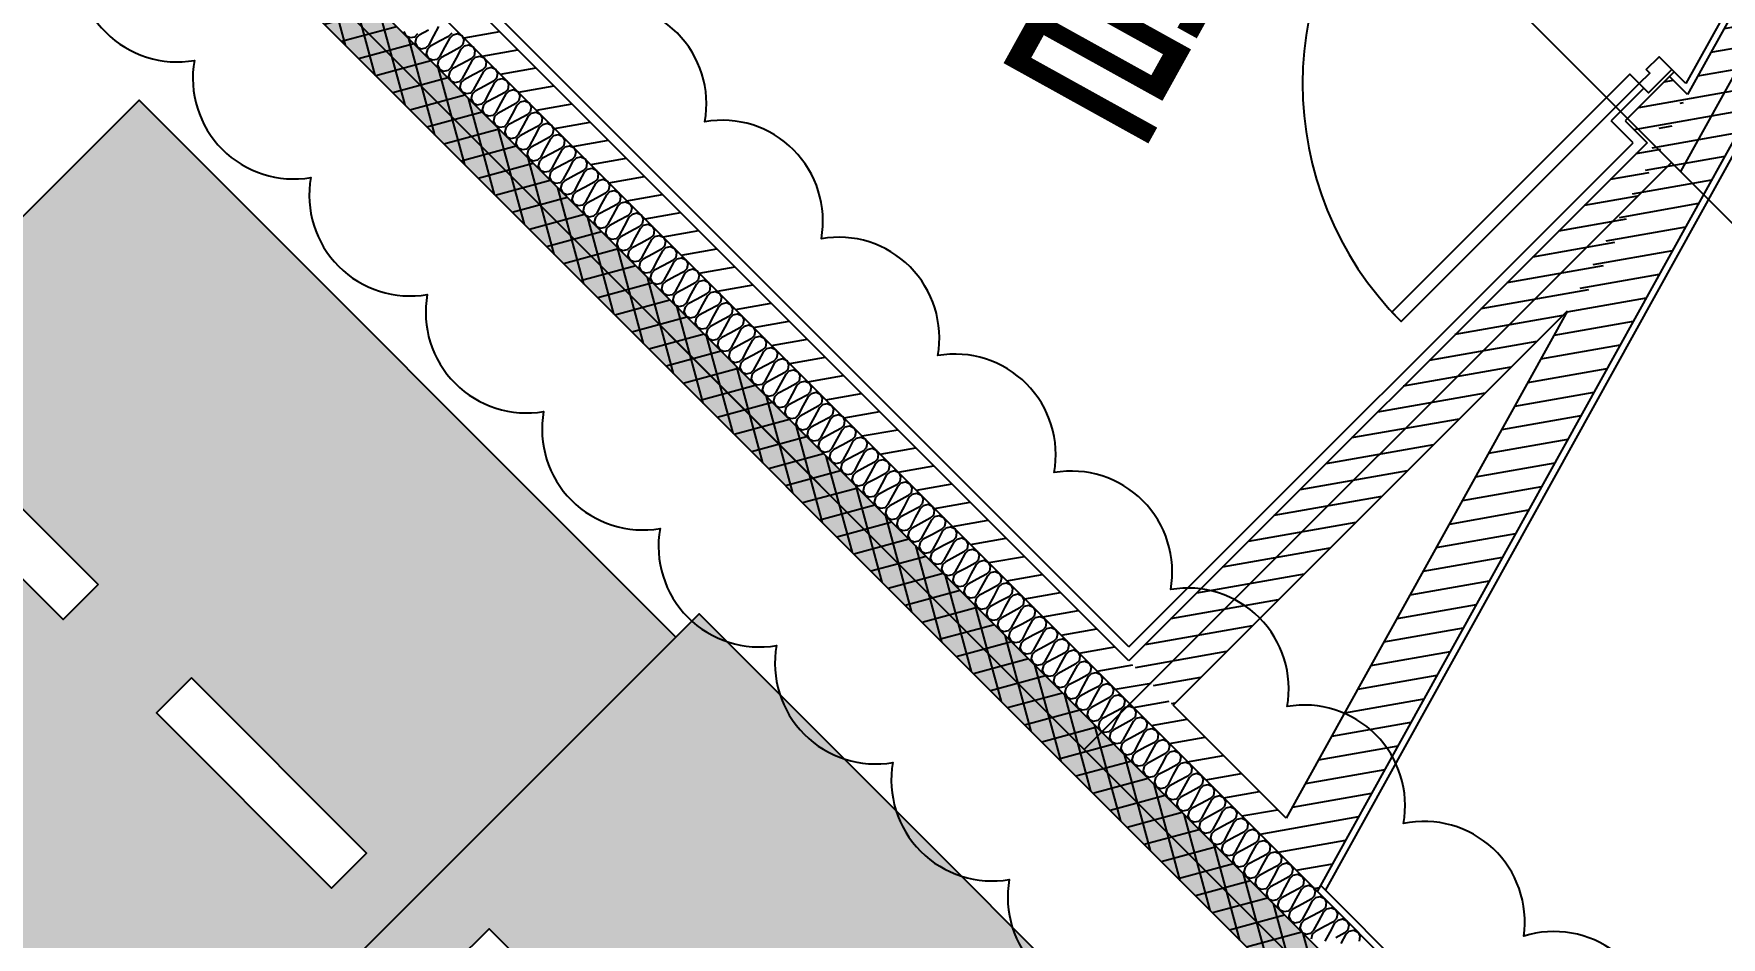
# Model space of a CAD drawing. Header units: millimetres. Extents: x -21000 to 567700, y 435000 to 850800.
# Drawn here: x 250727 to 255839, y 571222 to 573959 of the extents above; entities that cross this region are included whole.
import ezdxf
from ezdxf.enums import TextEntityAlignment as Align
from ezdxf.xclip import XClip

# ---------------------------------------------------------------- set-up
doc = ezdxf.new("R2010")
doc.units = ezdxf.units.MM
doc.header["$LTSCALE"] = 700
doc.header["$XCLIPFRAME"] = 2
doc.linetypes.add('AB_Pbase$0$주차장기둥$0$CEN', pattern=[62, 60, -1, 0, -1])
doc.linetypes.add('HIDDEN', pattern=[9.525, 6.35, -3.175])
doc.layers.get('0').update_dxf_attribs({"color": 2})
doc.layers.get('Defpoints').update_dxf_attribs({"color": 171})
for name, color, linetype in [('AB_Pbase$0$AA-XXXX-CNTL', 1, 'Continuous'), ('AB_Pbase$0$AREA-C', 3, 'Continuous'), ('AB_Pbase$0$ELE8', 8, 'Continuous'), ('AB_Pbase$0$FIN', 6, 'Continuous'), ('AB_Pbase$0$HAT-BR', 5, 'Continuous'), ('AB_Pbase$0$INS', 8, 'Continuous'), ('AB_Pbase$0$WAL', 3, 'Continuous'), ('AB_Pbase$0$WIN', 4, 'Continuous'), ('AB_Pbase$0$WIN1', 1, 'Continuous'), ('AB_Pbase$0$경량벽체 세대창고 모듈', 4, 'HIDDEN'), ('AB_Pbase$0$주차-sol', 254, 'Continuous'), ('AB_Pbase$0$주차-일반', 9, 'Continuous'), ('AB_Pbase$0$주차-확장', 7, 'Continuous'), ('AB_Pbase$0$주차장기둥$0$CEN_P', 244, 'AB_Pbase$0$주차장기둥$0$CEN')]:
    doc.layers.add(name, color=color, linetype=linetype)
doc.layers.add('AB_Pbase$0$DEFPOINT', color=247, linetype='Continuous', plot=False)
doc.layers.add('AB_Pbase$0$Defponts', color=161, linetype='Continuous', plot=False)
doc.styles.add('AB_Pbase$0$돋움', font='')
doc.styles.add('AB_Pbase$0$울릉도L', font='')
doc.styles.get('AB_Pbase$0$돋움').set_extended_font_data('Dotum')
doc.styles.get('AB_Pbase$0$울릉도L').set_extended_font_data('Dotum')

# ---------------------------------------------------------------- blocks, each defined once
blk = doc.blocks.new('AB_Pbase$0$주차장기둥$0$cen 2bl 지하')
at = {"layer": 'AB_Pbase$0$주차장기둥$0$CEN_P', "color": 54}
blk.add_line((-130482.6, 82128.7), (39239.4, 33413), dxfattribs=at)
blk = doc.blocks.new('AB_Pbase$0$주차장기둥')
at = {"rotation": 1.99999810188403}
blk.add_blockref('AB_Pbase$0$주차장기둥$0$cen 2bl 지하', (36991.8, -11666.7), dxfattribs=at)
blk = doc.blocks.new('AB_Pbase$0$주차확장')
at = {"layer": 'AB_Pbase$0$주차-sol'}
h = blk.add_hatch(color=252, dxfattribs=at)
h.paths.add_polyline_path([(1525, -3825), (2275, -3825), (2275, -3975), (1525, -3975)], flags=16)
edge = h.paths.add_edge_path()
edge.add_line((0, -5100), (2500, -5100))
edge.add_line((2500, -5100), (2500, 0))
edge.add_line((2500, 0), (0, 0))
edge.add_line((0, 0), (0, -5100))
h.paths.add_polyline_path([(225, -3975), (225, -3825), (975, -3825), (975, -3975)])
at = {"layer": 'AB_Pbase$0$주차-확장'}
blk.add_lwpolyline([(0, 0), (0, -5100), (2500, -5100), (2500, 0)], close=True, dxfattribs=at)
at = {"layer": 'AB_Pbase$0$주차-확장', "ltscale": 600}
blk.add_lwpolyline([(975, -3975), (975, -3825), (225, -3825), (225, -3975)], close=True, dxfattribs=at)
blk = doc.blocks.new('AB_Pbase$0$주차일반')
at = {"layer": 'AB_Pbase$0$주차-sol'}
h = blk.add_hatch(color=254, dxfattribs=at)
h.dxf.hatch_style = 1
h.paths.add_polyline_path([(0, 0), (-2300, 0), (-2300, -5000), (0, -5000)])
h.paths.add_polyline_path([(-200, -3725), (-200, -3875), (-950, -3875), (-950, -3725)], flags=16)
h.paths.add_polyline_path([(-1350, -3725), (-1350, -3875), (-2100, -3875), (-2100, -3725)], flags=16)
at = {"layer": 'AB_Pbase$0$주차-일반', "color": 6}
for points in [[(0, 0), (0, -5000), (-2300, -5000), (-2300, 0)], [(-1350, -3875), (-1350, -3725), (-2100, -3725), (-2100, -3875)], [(-950, -3875), (-950, -3725), (-200, -3725), (-200, -3875)]]:
    blk.add_lwpolyline(points, close=True, dxfattribs=at)
blk = doc.blocks.new('AB_Pbase$0$pppaaa_1_1')
at = {"layer": 'AB_Pbase$0$주차-일반', "xscale": -1, "rotation": 134.9848194166802}
blk.add_blockref('AB_Pbase$0$주차일반', (249135.7, 568596.1), dxfattribs=at)
at = {"layer": 'AB_Pbase$0$주차-확장', "xscale": -1, "rotation": 134.9848194166802}
blk.add_blockref('AB_Pbase$0$주차확장', (249135.7, 568596.1), dxfattribs=at)
blk = doc.blocks.new('AB_Pbase$0$Door_s_1100')
at = {"layer": 'AB_Pbase$0$Defponts'}
for p, q in [((-10, 0), (-10, 100)), ((1110, 0), (1110, 100))]:
    blk.add_line(p, q, dxfattribs=at)
at = {"layer": 'AB_Pbase$0$WIN'}
for points in [[(40, 100), (80, 100), (80, 1120), (40, 1120)], [(55, 55), (55, 0), (0, 0), (0, 100), (40, 100), (40, 55)], [(1045, 55), (1045, 0), (1100, 0), (1100, 100), (1060, 100), (1060, 55)]]:
    blk.add_lwpolyline(points, close=True, dxfattribs=at)
at = {"layer": 'AB_Pbase$0$WIN1'}
blk.add_arc((40, 100), 1020, 0, 90, dxfattribs=at)
at = {"layer": 'AB_Pbase$0$Defponts', "style": 'AB_Pbase$0$돋움'}
blk.add_text('D-1100', height=100, dxfattribs=at).set_placement((550, 50), align=Align.MIDDLE)
blk = doc.blocks.new('AB_Pbase$0$20160212_34980', base_point=(54476081.4, -70515734.4))
at = {"layer": 'AB_Pbase$0$WIN', "rotation": 125.1554939794611}
blk.add_blockref('AB_Pbase$0$Door_s_1100', (54476081.4, -70515734.4), dxfattribs=at)
blk = doc.blocks.new('AB_Pbase')
at = {"layer": 'AB_Pbase$0$ELE8'}
h = blk.add_hatch(dxfattribs=at)
h.set_pattern_fill('NET', color=256, scale=20, angle=15.182184)
h.paths.add_polyline_path([(242568.3, 621077.2), (244588.7, 619957.3), (244661.4, 620088.5), (242509.8, 621281.1), (235027.7, 607783.1), (226424.5, 599184.4), (258210.1, 567381.9), (260268.4, 566241), (260341.1, 566372.2), (258301.3, 567502.9), (226636.7, 599184.4), (235148.7, 607691.9)])
h.paths.add_polyline_path([(247382.1, 630071), (247513.3, 629998.3), (244996.1, 625456.7), (246272.9, 624749), (245110.6, 622652.1), (244979.4, 622724.8), (246069, 624690.5), (244792, 625398.3)])
h.paths.add_polyline_path([(247988.2, 631164.3), (247876.7, 630963.1), (248007.8, 630890.4), (248119.4, 631091.6)])
h.paths.add_polyline_path([(255793.4, 631519.8), (255866.2, 631650.9), (250046.2, 634877.1), (248482.7, 632056.4), (248613.9, 631983.7), (250104.6, 634673.1)])
at = {"layer": 'AB_Pbase$0$HAT-BR'}
h = blk.add_hatch(dxfattribs=at)
h.set_pattern_fill('ANSI31', color=256, scale=20, angle=145)
h.paths.add_polyline_path([(235929.4, 604527.6), (236063.8, 604661.9), (238153, 602571.6), (240063.6, 606018.4), (240229.8, 605926.3), (238280.5, 602409.7), (237010.4, 601140.3), (237826.9, 600323.4), (237692.5, 600189.1), (236741.7, 601140.4), (238029, 602427)])
h.paths.add_polyline_path([(238632.8, 599517.1), (232550.1, 593437.5), (232684.4, 593303.2), (238767.1, 599382.7)])
h.paths.add_polyline_path([(239573, 598576.4), (244422.5, 593724.3), (238339.7, 587644.8), (238205.4, 587779.2), (244153.8, 593724.4), (239438.6, 598442)])
h.paths.add_polyline_path([(253366.3, 576146.8), (254890.9, 574621.3), (254756.5, 574487), (253231.9, 576012.5)], flags=17)
h.paths.add_polyline_path([(246954.3, 581883.1), (245525.6, 580455.2), (245391.3, 580589.5), (246820, 582017.5)])
h.paths.add_polyline_path([(247173.6, 582371), (252407.6, 587602.2), (252541.9, 587467.8), (247308, 582236.6)])
h.paths.add_polyline_path([(260580.1, 582120.7), (261142.4, 583135.1), (260976.2, 583227.2), (260414, 582212.8)], flags=17)
h.paths.add_polyline_path([(263886.9, 576046.1), (264234.4, 575698.5), (264194.3, 575658.4), (265114.4, 575148.5), (265206.5, 575314.6)])
edge = h.paths.add_edge_path()
edge.add_line((263638.9, 581842.7), (261303.6, 583137.2))
edge.add_line((261303.6, 583137.2), (261395.8, 583303.3))
edge.add_line((261395.8, 583303.3), (265930.7, 580789.6))
edge.add_line((265930.7, 580789.6), (269809.1, 587786.6))
edge.add_line((269809.1, 587786.6), (269975.3, 587694.4))
edge.add_line((269975.3, 587694.4), (266096.8, 580697.5))
edge.add_line((266096.8, 580697.5), (266534.1, 580455.1))
edge.add_line((266534.1, 580455.1), (266442, 580288.9))
edge.add_line((266442, 580288.9), (263805.1, 581750.6))
edge.add_line((263638.9, 581842.7), (262485.1, 579761.3))
edge.add_line((263805.1, 581750.6), (261405.4, 577421.6))
edge.add_line((262393, 579595.1), (259935.3, 580957.4))
edge.add_line((262485.1, 579761.3), (259861.3, 581215.7))
edge.add_line((262393, 579595.1), (261239.3, 577513.7))
edge.add_line((259861.3, 581215.7), (259168.1, 579965.2))
edge.add_line((259334.3, 579873.1), (259168.1, 579965.2))
edge.add_line((259935.3, 580957.4), (259334.3, 579873.1))
edge.add_line((261239.3, 577513.7), (258615.4, 578968.1))
edge.add_line((258615.4, 578968.1), (258523.3, 578802))
edge.add_line((258523.3, 578802), (263739.4, 575910.6))
edge.add_line((263739.4, 575910.6), (263879.2, 576050.4))
edge.add_line((263879.2, 576050.4), (261405.4, 577421.6))
edge = h.paths.add_edge_path()
edge.add_line((273761.7, 610263.5), (273411.9, 610457.4))
edge.add_line((273411.9, 610457.4), (273281, 610221.2))
edge.add_line((273281, 610221.2), (271837.9, 611021.2))
edge.add_line((271837.9, 611021.2), (270579.8, 608751.5))
edge.add_line((270579.8, 608751.5), (267899.1, 610237.5))
edge.add_line((267899.1, 610237.5), (268345.1, 611042.1))
edge.add_line((268345.1, 611042.1), (267907.8, 611284.5))
edge.add_line((267907.8, 611284.5), (267461.8, 610479.9))
edge.add_line((267461.8, 610479.9), (264676.1, 612024))
edge.add_line((264676.1, 612024), (266867.4, 615977.3))
edge.add_line((266867.4, 615977.3), (266701.3, 616069.4))
edge.add_line((266701.3, 616069.4), (265295.3, 613533))
edge.add_line((265295.3, 613533), (264945.5, 613726.9))
edge.add_line((264945.5, 613726.9), (264853.4, 613560.7))
edge.add_line((264853.4, 613560.7), (265203.2, 613366.8))
edge.add_line((265203.2, 613366.8), (264417.8, 611949.9))
edge.add_line((264417.8, 611949.9), (276229.5, 605402.6))
edge.add_line((276229.5, 605402.6), (278088.8, 608756.8))
edge.add_line((278088.8, 608756.8), (278565.5, 608492.5))
edge.add_line((278565.5, 608492.5), (278798.2, 608912.4))
edge.add_line((278798.2, 608912.4), (278719.4, 608956))
edge.add_line((278719.4, 608956), (278578.9, 608702.3))
edge.add_line((278578.9, 608702.3), (278093.4, 608971.4))
edge.add_line((278093.4, 608971.4), (278825.5, 610292.1))
edge.add_line((278825.5, 610292.1), (278746.8, 610335.7))
edge.add_line((278746.8, 610335.7), (278092.3, 609155))
edge.add_line((278092.3, 609155), (277414.5, 609530.7))
edge.add_line((277414.5, 609530.7), (277370.8, 609452))
edge.add_line((277370.8, 609452), (278048.7, 609076.3))
edge.add_line((278048.7, 609076.3), (276155.5, 605660.9))
edge.add_line((276155.5, 605660.9), (275027.2, 606286.3))
edge.add_line((275027.2, 606286.3), (275473.2, 607090.9))
edge.add_line((275473.2, 607090.9), (275394.5, 607134.6))
edge.add_line((275394.5, 607134.6), (274948.5, 606329.9))
edge.add_line((274948.5, 606329.9), (274668.6, 606485.1))
edge.add_line((274668.6, 606485.1), (275114.6, 607289.7))
edge.add_line((275114.6, 607289.7), (275035.9, 607333.3))
edge.add_line((275035.9, 607333.3), (274589.9, 606528.7))
edge.add_line((274589.9, 606528.7), (270746, 608659.4))
edge.add_line((270746, 608659.4), (271911.9, 610762.9))
edge.add_line((271911.9, 610762.9), (273538.7, 609861.1))
edge.add_line((273538.7, 609861.1), (273766.6, 610272.2))
h.paths.add_polyline_path([(249823.9, 630123.9), (248214.6, 631015.9), (248122.5, 630849.7), (249731.8, 629957.7)])
h.paths.add_polyline_path([(264448.6, 621462.8), (264706.6, 621319.7), (264798.7, 621485.9), (263959.1, 621951.3), (263866.9, 621785.1), (264282.4, 621554.9), (263271.6, 619731.3), (263437.7, 619639.2)])
h.paths.add_polyline_path([(269499.6, 619034.5), (268660, 619499.9), (268567.9, 619333.7), (269048.9, 619067.1), (267972.6, 617125.4), (268138.8, 617033.3), (269215.1, 618975), (269407.5, 618868.3)])
h.paths.add_polyline_path([(278950.9, 618872.1), (277573.4, 619635.6), (275440.2, 615787.3), (272265.3, 617547.2), (272173.2, 617381), (274499.7, 616091.4), (273527.6, 614337.8), (273693.8, 614245.7), (274665.9, 615999.3), (276004, 615257.5), (276166.4, 615550.5), (275676.7, 615822), (277647.4, 619377.4), (278858.8, 618705.9)])
h.paths.add_polyline_path([(271683.5, 616497.6), (271517.4, 616589.7), (270492, 614739.9), (270658.2, 614647.8)])
h.paths.add_polyline_path([(266121, 619581), (265095.6, 617731.2), (264929.4, 617823.3), (265954.8, 619673.1)])
h.paths.add_polyline_path([(264405.1, 617124.9), (264497.2, 617291.1), (264296.1, 617402.6), (264203.9, 617236.4)])
edge = h.paths.add_edge_path()
edge.add_line((261140, 623342.4), (261232.1, 623508.6))
edge.add_line((261232.1, 623508.6), (257484.4, 625586))
edge.add_line((257484.4, 625586), (257392.3, 625419.8))
edge.add_line((257392.3, 625419.8), (258756.7, 624663.5))
edge.add_line((258756.7, 624663.5), (257030.8, 621549.9))
edge.add_line((257030.8, 621549.9), (255666.4, 622306.2))
edge.add_line((255666.4, 622306.2), (255622.7, 622227.5))
edge.add_line((255622.7, 622227.5), (256987.1, 621471.2))
edge.add_line((256987.1, 621471.2), (256735, 621016.4))
edge.add_line((256735, 621016.4), (256813.8, 620972.7))
edge.add_line((256813.8, 620972.7), (258835.4, 624619.9))
edge.add_line((258835.4, 624619.9), (261140, 623342.4))
h.paths.add_polyline_path([(252295.3, 623557.4), (252251.7, 623478.7), (252800.5, 623174.5), (252844.1, 623253.2)], flags=17)
h.paths.add_polyline_path([(278024, 614023.5), (278741.6, 615317.9), (277798.7, 613617.1), (277877.5, 613573.4), (278119.7, 614010.5), (279335.4, 613336.6), (279379.1, 613415.3), (278163.4, 614089.2), (278820.3, 615274.3), (278741.6, 615317.9)])
h.paths.add_polyline_path([(276999.8, 611990.1), (277047.9, 611963.4), (276926.7, 611744.8), (276799.9, 611815.1), (277163.5, 612471), (277242.2, 612427.4)], flags=17)
h.paths.add_polyline_path([(275349.5, 612653.4), (275456.1, 612845.8), (275766.5, 612673.7), (275659.8, 612481.3)], flags=17)
h.paths.add_polyline_path([(274915.1, 612859.8), (274748.9, 612952), (274506.5, 612514.6), (274672.7, 612422.5)], flags=17)
h.paths.add_polyline_path([(279024.5, 610867.8), (280144.5, 612888.1), (280223.2, 612844.5), (279103.3, 610824.1)])
h.paths.add_polyline_path([(279601.8, 610547.8), (280721.7, 612568.2), (280800.4, 612524.5), (279680.5, 610504.2)])
edge = h.paths.add_edge_path()
edge.add_line((268115.9, 579441.1), (268710.6, 579111.4))
edge.add_line((268710.6, 579111.4), (268676.7, 579050.2))
edge.add_line((268676.7, 579050.2), (271436.1, 577520.6))
edge.add_line((271436.1, 577520.6), (271470, 577581.9))
edge.add_line((271470, 577581.9), (271528.2, 577686.8))
edge.add_line((271528.2, 577686.8), (268174.1, 579546.1))
edge.add_line((268174.1, 579546.1), (268115.9, 579441.1))
h.paths.add_polyline_path([(252546, 576288.4), (251117.3, 574860.5), (254615.6, 571360.4), (257807.1, 577118), (257640.9, 577210.2), (255736.8, 573775), (255682.7, 573829.2), (255548.3, 573694.9), (255641, 573602.1), (254521.2, 571582.1), (251315.3, 574789.7), (252680.4, 576154.1)])
h.paths.add_polyline_path([(254748.7, 622094.5), (254457.8, 621569.8), (254624, 621477.7), (254914.9, 622002.4)], flags=17)
h.paths.add_polyline_path([(260390.1, 620339.5), (260224, 620431.6), (261377.8, 622513.2), (261544, 622421.1)])
h.paths.add_polyline_path([(246694.2, 601788.4), (244262.8, 603136.2), (244354.9, 603302.4), (246786.3, 601954.6)])
h.paths.add_polyline_path([(264513.8, 616681.6), (263362.4, 614604.4), (263948.4, 614279.6), (263856.3, 614113.4), (262500.6, 614864.9), (262592.7, 615031.1), (263196.2, 614696.5), (264347.6, 616773.8)])
h.paths.add_polyline_path([(251505.8, 616203), (251413.7, 616036.9), (267384.3, 607184.2), (267476.4, 607350.4)])
h.paths.add_polyline_path([(271057.7, 605148), (274188.8, 603412.4), (272429, 600237.5), (270189.9, 601478.7), (270097.8, 601312.5), (274624, 598803.6), (274716.1, 598969.8), (272595.1, 600145.4), (274355, 603320.3), (277464.3, 601596.8), (270405.5, 588862.3), (265870.5, 591376.1), (265778.4, 591209.9), (270479.5, 588604), (277722.6, 601670.9), (271149.8, 605314.2)])
h.paths.add_polyline_path([(255481.8, 630440.5), (255389.7, 630274.4), (255792, 630051.4), (254296.4, 627353.1), (254375.1, 627309.5), (255870.8, 630007.7), (258726.4, 628424.8), (257230.8, 625726.6), (257396.9, 625634.5), (258984.7, 628498.9)])
h.paths.add_polyline_path([(252754.7, 624571.9), (253714.6, 626303.6), (253793.4, 626260), (252833.4, 624528.2)])
h.paths.add_polyline_path([(271454, 617733.9), (271546.1, 617900.1), (271143.9, 618123.1), (271051.8, 617956.9)])
h.paths.add_polyline_path([(274129.6, 612597.8), (274173.2, 612676.5), (272975, 613340.7), (272679.2, 612807.2), (272845.4, 612715.1), (273097.5, 613169.9)], flags=17)
h.paths.add_polyline_path([(261119, 615848), (261285.2, 615755.9), (262691.1, 618292.3), (262525, 618384.4)])
h.paths.add_polyline_path([(261302.7, 615746.2), (261210.6, 615580), (261503.6, 615417.6), (261595.7, 615583.7)], flags=17)
h.paths.add_polyline_path([(260779.6, 615235.7), (260945.8, 615143.6), (260407.7, 614172.8), (247559.5, 621294.6), (247428.3, 621367.4), (245110.6, 622652.1), (245202.7, 622818.3), (246042.3, 622352.9), (246488.4, 623157.5), (246654.5, 623065.4), (246208.5, 622260.8), (248062.7, 621233), (249400.8, 623646.9), (248952.5, 623895.4), (248996.2, 623974.1), (249984.5, 623426.3), (249940.9, 623347.5), (249479.5, 623603.3), (248141.4, 621189.3), (250017.5, 620149.4), (251359.6, 622570.7), (250948.5, 622798.5), (250988.1, 622869.9), (251939.3, 622342.7), (251895.6, 622264), (251434.3, 622519.7), (250096.2, 620105.8), (252811.9, 618600.4), (253257.9, 619405.1), (253336.6, 619361.5), (252890.6, 618556.8), (253257.9, 618353.2), (254159.7, 619980), (253792.3, 620183.6), (253676, 619973.7), (253597.3, 620017.3), (253905.1, 620572.7), (254071.3, 620480.6), (253971.9, 620301.3), (254627.9, 619937.7), (254535.8, 619771.5), (254238.4, 619936.4), (253336.7, 618309.6), (254613.6, 617601.7), (255607.5, 619394.7), (255773.6, 619302.6), (254779.8, 617509.6), (260333.6, 614431.1)])
h.paths.add_polyline_path([(251257.3, 624727.3), (251091.2, 624819.4), (250887.5, 624452.1), (248071, 626013.3), (247978.9, 625847.1), (247979.1, 625847), (246827.7, 623769.8), (246993.9, 623677.6), (248145.3, 625754.9), (251552, 623866.5), (251644.1, 624032.7), (251053.7, 624359.9)])
h.paths.add_polyline_path([(239278.8, 608614.4), (239444.9, 608522.3), (239503.1, 608627.2), (240058.5, 608319.4), (240150.6, 608485.5), (239595.2, 608793.4), (239937, 609410), (239416.6, 609698.5), (239373, 609619.7), (239727.2, 609423.4)], flags=17)
h.paths.add_polyline_path([(249096, 617321.6), (249188.1, 617487.8), (246328.1, 619073.1), (246196.9, 619145.8), (244727.6, 619960.3), (244635.4, 619794.1)])
h.paths.add_polyline_path([(244912.1, 609773.6), (245004.2, 609939.8), (238523.3, 613532.3), (235245.5, 607619), (234042, 606416.1), (235434.6, 605022.7), (235569, 605157.1), (234240, 606486.8), (235318, 607564.2), (236122.2, 609014.9), (238706.7, 607582.3), (238270.4, 606795.2), (238991.9, 606395.2), (239084, 606561.4), (238528.6, 606869.2), (239047.4, 607805.1), (238881.2, 607897.2), (238798.8, 607748.5), (238357.1, 607993.3), (239086.7, 609309.6), (239008, 609353.3), (238278.4, 608037), (236214.3, 609181.1), (238509.9, 613322.4), (242795.5, 610946.9), (241038.1, 607776.4), (241204.2, 607684.3), (242961.7, 610854.8)])
h.paths.add_polyline_path([(254770.9, 631457.8), (254937, 631365.6), (255145.7, 631742.1), (254979.5, 631834.2)])
h.paths.add_polyline_path([(254539.5, 630648.5), (254373.3, 630740.6), (254143, 630325.1), (253548.3, 630654.8), (253504.7, 630576.1), (254099.4, 630246.4), (253042.5, 628339.7), (251765.6, 629047.6), (252822.5, 630954.2), (252848.7, 630939.7), (252892.3, 631018.4), (252787.4, 631076.6), (251686.9, 629091.2), (250436.1, 629784.5), (250344, 629618.3), (251594.7, 628925), (250494.2, 626939.6), (250599.2, 626881.5), (250642.8, 626960.2), (250616.6, 626974.7), (251673.5, 628881.4), (252950.4, 628173.6), (251893.5, 626266.9), (251298.8, 626596.6), (251255.1, 626517.9), (251849.9, 626188.2), (251488.7, 625536.6), (251654.9, 625444.5)])
h = blk.add_hatch(dxfattribs=at)
h.set_pattern_fill('ANSI31', color=256, scale=20, angle=145)
h.set_pattern_definition([(190, (-12040.563, 510287.5), (11.02666, -62.535292), [])])
h.paths.add_polyline_path([(254044, 572059.5), (254178.3, 571925.2), (255455.6, 573201.8), (255736.8, 573775), (255614.2, 573628.9)])
at = {"layer": 'AB_Pbase$0$경량벽체 세대창고 모듈'}
h = blk.add_hatch(dxfattribs=at)
h.set_pattern_fill('격자1', color=256)
h.set_pattern_definition([(360, (0, 0), (0, 1), []), (90, (0, 0), (-1, -1e-16), [])])
h.paths.add_polyline_path([(242568.3, 621077.2), (242641, 621208.4), (242509.8, 621281.1), (235027.7, 607783.1), (226424.5, 599184.4), (258210.1, 567381.9), (260268.4, 566241), (260341.1, 566372.2), (258301.3, 567502.9), (226636.7, 599184.4), (235148.7, 607691.9)])
h.paths.add_polyline_path([(247382.1, 630071), (247513.3, 629998.3), (244996.1, 625456.7), (246272.9, 624749), (245110.6, 622652.1), (244979.4, 622724.8), (246069, 624690.5), (244792, 625398.3)])
h.paths.add_polyline_path([(247988.2, 631164.3), (247876.7, 630963.1), (248007.8, 630890.4), (248119.4, 631091.6)])
h.paths.add_polyline_path([(255793.4, 631519.8), (255866.2, 631650.9), (250046.2, 634877.1), (248482.7, 632056.4), (248613.9, 631983.7), (250104.6, 634673.1)])
at = {"layer": 'AB_Pbase$0$AA-XXXX-CNTL'}
blk.add_line((263204.2, 562491.4), (221582.1, 604135.4), dxfattribs=at)
at = {"layer": 'AB_Pbase$0$AREA-C'}
blk.add_lwpolyline([(251046.6, 574655.4), (245320.5, 580384.5), (252757.7, 587817.8), (253097, 587478.3), (253231.8, 587613), (253729.4, 587335.6), (255154.8, 589907), (257874.9, 588399.2), (256517.4, 585950.3), (261166, 583373.5), (260858.1, 582818.1), (261146.8, 582658.2), (261432.8, 583174.2), (263768, 581879.7), (261276.3, 577384.6), (258652.5, 578839), (255715.9, 573541.3), (255688.4, 573568.8), (253909.6, 571790.9), (251392.9, 574308.8), (253171.8, 576086.8), (252825.4, 576433.3), (251046.6, 574655.4), (248251.1, 577452.4)], dxfattribs=at)
at = {"layer": 'AB_Pbase$0$FIN'}
for p, q in [((257633.1, 577237.3), (255732.2, 573807.9)), ((254640.4, 571363.8), (257834.3, 577125.8)), ((254044, 572102), (251704.1, 574443.1)), ((255732.2, 573807.9), (255689.7, 573850.4)), ((255604.9, 573793.8), (255505.8, 573694.9)), ((255571.8, 573628.9), (255505.8, 573694.9)), ((254044, 572102), (255571.8, 573628.9)), ((258374.3, 567599.7), (254615.6, 571360.4)), ((258386.4, 567615.8), (254625.7, 571378.5))]:
    blk.add_line(p, q, dxfattribs=at)
at = {"layer": 'AB_Pbase$0$INS'}
for points in [[(251848.3, 573966.1), (251854.2, 573953.4), (251867, 573947.5), (251881.4, 573950), (251890.7, 573959.3)], [(251922.5, 573969.9), (251895, 573955.1), (251885.6, 573945.8), (251882.2, 573932.2), (251888.2, 573919.5), (251900.9, 573913.5), (251915.3, 573916.1), (251924.6, 573925.4), (251939.5, 573953), (251954.4, 573980.5)], [(251993.4, 573960.2), (251984, 573950.8), (251956.5, 573936), (251928.9, 573921.2), (251919.5, 573911.8), (251916.2, 573898.2), (251922.1, 573885.5), (251934.8, 573879.6), (251949.2, 573882.1), (251958.6, 573891.4), (251973.4, 573919), (251988.3, 573946.6), (251997.6, 573955.9), (252011.2, 573959.3), (252023.9, 573953.4), (252029.9, 573940.6), (252027.3, 573926.2), (252018, 573916.9), (251990.4, 573902), (251962.8, 573887.2), (251953.5, 573877.9), (251950.1, 573864.3), (251956, 573851.6), (251968.7, 573845.6), (251983.2, 573848.2), (251992.5, 573857.5), (252007.4, 573885.1), (252022.2, 573912.6), (252031.6, 573922), (252045.1, 573925.4), (252057.9, 573919.4), (252063.8, 573906.7), (252061.2, 573892.3), (252051.9, 573882.9), (252024.3, 573868.1), (251996.8, 573853.3), (251987.4, 573843.9), (251984, 573830.3), (251990, 573817.6), (252002.7, 573811.7), (252017.1, 573814.2), (252026.4, 573823.5), (252041.3, 573851.1), (252056.2, 573878.7), (252065.5, 573888), (252079.1, 573891.4), (252091.8, 573885.5), (252097.7, 573872.7), (252095.2, 573858.3), (252085.8, 573849), (252058.3, 573834.1), (252030.7, 573819.3), (252021.3, 573810), (252017.9, 573796.4), (252023.9, 573783.7), (252036.6, 573777.7), (252051, 573780.3), (252060.4, 573789.6), (252075.2, 573817.2), (252090.1, 573844.7), (252099.4, 573854.1), (252113, 573857.5), (252125.7, 573851.5), (252131.7, 573838.8), (252129.1, 573824.4), (252119.8, 573815), (252092.2, 573800.2), (252064.6, 573785.4), (252055.3, 573776), (252051.9, 573762.4), (252057.8, 573749.7), (252070.5, 573743.8), (252085, 573746.3), (252094.3, 573755.6), (252109.2, 573783.2), (252124, 573810.8), (252133.4, 573820.1), (252146.9, 573823.5), (252159.7, 573817.6), (252165.6, 573804.8), (252163, 573790.4), (252153.7, 573781.1), (252126.1, 573766.2), (252098.5, 573751.4), (252089.2, 573742.1), (252085.8, 573728.5), (252091.7, 573715.8), (252104.5, 573709.8), (252118.9, 573712.4), (252128.2, 573721.7), (252143.1, 573749.3), (252158, 573776.8), (252167.3, 573786.2), (252180.9, 573789.6), (252193.6, 573783.6), (252199.5, 573770.9), (252197, 573756.5), (252187.6, 573747.1), (252160.1, 573732.3), (252132.5, 573717.5), (252123.1, 573708.1), (252119.7, 573694.5), (252125.7, 573681.8), (252138.4, 573675.9), (252152.8, 573678.4), (252162.2, 573687.7), (252177, 573715.3), (252191.9, 573742.9), (252201.2, 573752.2), (252214.8, 573755.6), (252227.5, 573749.7), (252233.5, 573736.9), (252230.9, 573722.5), (252221.6, 573713.2), (252194, 573698.3), (252166.4, 573683.5), (252157.1, 573674.2), (252153.7, 573660.6), (252159.6, 573647.9), (252172.3, 573641.9), (252186.8, 573644.5), (252196.1, 573653.8), (252211, 573681.4), (252225.8, 573708.9), (252235.2, 573718.3), (252248.7, 573721.7), (252261.5, 573715.7), (252267.4, 573703), (252264.8, 573688.6), (252255.5, 573679.2), (252227.9, 573664.4), (252200.3, 573649.6), (252191, 573640.2), (252187.6, 573626.6), (252193.5, 573613.9), (252206.3, 573608), (252220.7, 573610.5), (252230, 573619.8), (252244.9, 573647.4), (252259.7, 573675), (252269.1, 573684.3), (252282.7, 573687.7), (252295.4, 573681.8), (252301.3, 573669), (252298.8, 573654.6), (252289.4, 573645.3), (252261.9, 573630.4), (252234.3, 573615.6), (252224.9, 573606.3), (252221.5, 573592.7), (252227.5, 573580), (252240.2, 573574), (252254.6, 573576.6), (252264, 573585.9), (252278.8, 573613.5), (252293.7, 573641), (252303, 573650.4), (252316.6, 573653.8), (252329.3, 573647.8), (252335.3, 573635.1), (252332.7, 573620.7), (252323.4, 573611.3), (252295.8, 573596.5), (252268.2, 573581.7), (252258.9, 573572.3), (252255.5, 573558.7), (252261.4, 573546), (252274.1, 573540.1), (252288.6, 573542.6), (252297.9, 573551.9), (252312.8, 573579.5), (252327.6, 573607.1), (252336.9, 573616.4), (252350.5, 573619.8), (252363.3, 573613.9), (252369.2, 573601.1), (252366.6, 573586.7), (252357.3, 573577.4), (252329.7, 573562.5), (252302.1, 573547.7), (252292.8, 573538.4), (252289.4, 573524.8), (252295.3, 573512.1), (252308.1, 573506.1), (252322.5, 573508.7), (252331.8, 573518), (252346.7, 573545.6), (252361.5, 573573.1), (252370.9, 573582.5), (252384.5, 573585.9), (252397.2, 573579.9), (252403.1, 573567.2), (252400.6, 573552.8), (252391.2, 573543.4), (252363.7, 573528.6), (252336.1, 573513.8), (252326.7, 573504.4), (252323.3, 573490.8), (252329.3, 573478.1), (252342, 573472.2), (252356.4, 573474.7), (252365.8, 573484), (252380.6, 573511.6), (252395.5, 573539.2), (252404.8, 573548.5), (252418.4, 573551.9), (252431.1, 573546), (252437.1, 573533.2), (252434.5, 573518.8), (252425.2, 573509.5), (252397.6, 573494.6), (252370, 573479.8), (252360.7, 573470.5), (252357.3, 573456.9), (252363.2, 573444.2), (252375.9, 573438.2), (252390.4, 573440.8), (252399.7, 573450.1), (252414.6, 573477.7), (252429.4, 573505.2), (252438.7, 573514.6), (252452.3, 573518), (252465, 573512), (252471, 573499.3), (252468.4, 573484.9), (252459.1, 573475.5), (252431.5, 573460.7), (252403.9, 573445.9), (252394.6, 573436.5), (252391.2, 573422.9), (252397.1, 573410.2), (252409.9, 573404.3), (252424.3, 573406.8), (252433.6, 573416.1), (252448.5, 573443.7), (252463.3, 573471.3), (252472.7, 573480.6), (252486.3, 573484), (252499, 573478.1), (252504.9, 573465.3), (252502.4, 573450.9), (252493, 573441.6), (252465.4, 573426.7), (252437.9, 573411.9), (252428.5, 573402.6), (252425.1, 573389), (252431.1, 573376.3), (252443.8, 573370.3), (252458.2, 573372.9), (252467.6, 573382.2), (252482.4, 573409.8), (252497.3, 573437.3), (252506.6, 573446.7), (252520.2, 573450.1), (252532.9, 573444.1), (252538.8, 573431.4), (252536.3, 573417), (252527, 573407.6), (252499.4, 573392.8), (252471.8, 573378), (252462.5, 573368.6), (252459.1, 573355), (252465, 573342.3), (252477.7, 573336.4), (252492.2, 573338.9), (252501.5, 573348.2), (252516.3, 573375.8), (252531.2, 573403.4), (252540.5, 573412.7), (252554.1, 573416.1), (252566.8, 573410.2), (252572.8, 573397.4), (252570.2, 573383), (252560.9, 573373.7), (252533.3, 573358.8), (252505.7, 573344), (252496.4, 573334.7), (252493, 573321.1), (252498.9, 573308.4), (252511.7, 573302.4), (252526.1, 573305), (252535.4, 573314.3), (252550.3, 573341.9), (252565.1, 573369.4), (252574.5, 573378.8), (252588, 573382.2), (252600.8, 573376.2), (252606.7, 573363.5), (252604.2, 573349.1), (252594.8, 573339.7), (252567.2, 573324.9), (252539.7, 573310.1), (252530.3, 573300.7), (252526.9, 573287.1), (252532.9, 573274.4), (252545.6, 573268.5), (252560, 573271), (252569.4, 573280.3), (252584.2, 573307.9), (252599.1, 573335.5), (252608.4, 573344.8), (252622, 573348.2), (252634.7, 573342.3), (252640.6, 573329.5), (252638.1, 573315.1), (252628.8, 573305.8), (252601.2, 573290.9), (252573.6, 573276.1), (252564.3, 573266.8), (252560.9, 573253.2), (252566.8, 573240.5), (252579.5, 573234.5), (252594, 573237.1), (252603.3, 573246.4), (252618.1, 573274), (252633, 573301.5), (252642.3, 573310.9), (252655.9, 573314.3), (252668.6, 573308.3), (252674.6, 573295.6), (252672, 573281.2), (252662.7, 573271.8), (252635.1, 573257), (252607.5, 573242.2), (252598.2, 573232.8), (252594.8, 573219.2), (252600.7, 573206.5), (252613.5, 573200.6), (252627.9, 573203.1), (252637.2, 573212.4), (252652.1, 573240), (252666.9, 573267.6), (252676.3, 573276.9), (252689.8, 573280.3), (252702.6, 573274.4), (252708.5, 573261.6), (252706, 573247.2), (252696.6, 573237.9), (252669, 573223), (252641.5, 573208.2), (252632.1, 573198.9), (252628.7, 573185.3), (252634.7, 573172.6), (252647.4, 573166.6), (252661.8, 573169.2), (252671.2, 573178.5), (252686, 573206.1), (252700.9, 573233.6), (252710.2, 573243), (252723.8, 573246.4), (252736.5, 573240.4), (252742.4, 573227.7), (252739.9, 573213.3), (252730.6, 573203.9), (252703, 573189.1), (252675.4, 573174.3), (252666.1, 573164.9), (252662.7, 573151.3), (252668.6, 573138.6), (252681.3, 573132.7), (252695.7, 573135.2), (252705.1, 573144.5), (252719.9, 573172.1), (252734.8, 573199.7), (252744.1, 573209), (252757.7, 573212.4), (252770.4, 573206.5), (252776.4, 573193.7), (252773.8, 573179.3), (252764.5, 573170), (252736.9, 573155.1), (252709.3, 573140.3), (252700, 573131), (252696.6, 573117.4), (252702.5, 573104.7), (252715.3, 573098.7), (252729.7, 573101.3), (252739, 573110.6), (252753.9, 573138.2), (252768.7, 573165.7), (252778.1, 573175.1), (252791.6, 573178.5), (252804.4, 573172.5), (252810.3, 573159.8), (252807.8, 573145.4), (252798.4, 573136), (252770.8, 573121.2), (252743.3, 573106.4), (252733.9, 573097), (252730.5, 573083.4), (252736.5, 573070.7), (252749.2, 573064.8), (252763.6, 573067.3), (252772.9, 573076.6), (252787.8, 573104.2), (252802.7, 573131.8), (252812, 573141.1), (252825.6, 573144.5), (252838.3, 573138.6), (252844.2, 573125.8), (252841.7, 573111.4), (252832.4, 573102.1), (252804.8, 573087.2), (252777.2, 573072.4), (252767.9, 573063.1), (252764.5, 573049.5), (252770.4, 573036.8), (252783.1, 573030.8), (252797.5, 573033.4), (252806.9, 573042.7), (252821.7, 573070.3), (252836.6, 573097.8), (252845.9, 573107.2), (252859.5, 573110.6), (252872.2, 573104.6), (252878.2, 573091.9), (252875.6, 573077.5), (252866.3, 573068.1), (252838.7, 573053.3), (252811.1, 573038.5), (252801.8, 573029.1), (252798.4, 573015.5), (252804.3, 573002.8), (252817.1, 572996.9), (252831.5, 572999.4), (252840.8, 573008.7), (252855.7, 573036.3), (252870.5, 573063.9), (252879.9, 573073.2), (252893.4, 573076.6), (252906.2, 573070.7), (252912.1, 573057.9), (252909.6, 573043.5), (252900.2, 573034.2), (252872.6, 573019.3), (252845.1, 573004.5), (252835.7, 572995.2), (252832.3, 572981.6), (252838.3, 572968.9), (252851, 572962.9), (252865.4, 572965.5), (252874.7, 572974.8), (252889.6, 573002.4), (252904.5, 573029.9), (252913.8, 573039.3), (252927.4, 573042.7), (252940.1, 573036.7), (252946, 573024), (252943.5, 573009.6), (252934.1, 573000.2), (252906.6, 572985.4), (252879, 572970.6), (252869.6, 572961.2), (252866.3, 572947.6), (252872.2, 572934.9), (252884.9, 572929), (252899.3, 572931.5), (252908.7, 572940.8), (252923.5, 572968.4), (252938.4, 572996), (252947.7, 573005.3), (252961.3, 573008.7), (252974, 573002.8), (252980, 572990), (252977.4, 572975.6), (252968.1, 572966.3), (252940.5, 572951.4), (252912.9, 572936.6), (252903.6, 572927.3), (252900.2, 572913.7), (252906.1, 572901), (252918.8, 572895), (252933.3, 572897.6), (252942.6, 572906.9), (252957.5, 572934.5), (252972.3, 572962), (252981.7, 572971.4), (252995.2, 572974.8), (253008, 572968.8), (253013.9, 572956.1), (253011.3, 572941.7), (253002, 572932.3), (252974.4, 572917.5), (252946.9, 572902.7), (252937.5, 572893.3), (252934.1, 572879.7), (252940.1, 572867), (252952.8, 572861.1), (252967.2, 572863.6), (252976.5, 572872.9), (252991.4, 572900.5), (253006.3, 572928.1), (253015.6, 572937.4), (253029.2, 572940.8), (253041.9, 572934.9), (253047.8, 572922.1), (253045.3, 572907.7), (253035.9, 572898.4), (253008.4, 572883.5), (252980.8, 572868.7), (252971.4, 572859.4), (252968, 572845.8), (252974, 572833.1), (252986.7, 572827.1), (253001.1, 572829.7), (253010.5, 572839), (253025.3, 572866.6), (253040.2, 572894.1), (253049.5, 572903.5), (253063.1, 572906.9), (253075.8, 572900.9), (253081.8, 572888.2), (253079.2, 572873.8), (253069.9, 572864.4), (253042.3, 572849.6), (253014.7, 572834.8), (253005.4, 572825.4), (253002, 572811.8), (253007.9, 572799.1), (253020.6, 572793.2), (253035.1, 572795.7), (253044.4, 572805), (253059.3, 572832.6), (253074.1, 572860.2), (253083.5, 572869.5), (253097, 572872.9), (253109.8, 572867), (253115.7, 572854.2), (253113.1, 572839.8), (253103.8, 572830.5), (253076.2, 572815.6), (253048.6, 572800.8), (253039.3, 572791.5), (253035.9, 572777.9), (253041.8, 572765.2), (253054.6, 572759.2), (253069, 572761.8), (253078.3, 572771.1), (253093.2, 572798.7), (253108.1, 572826.2), (253117.4, 572835.6), (253131, 572839), (253143.7, 572833), (253149.6, 572820.3), (253147.1, 572805.9), (253137.7, 572796.5), (253110.2, 572781.7), (253082.6, 572766.9), (253073.2, 572757.5), (253069.8, 572743.9), (253075.8, 572731.2), (253088.5, 572725.3), (253102.9, 572727.8), (253112.3, 572737.1), (253127.1, 572764.7), (253142, 572792.3), (253151.3, 572801.6), (253164.9, 572805), (253177.6, 572799.1), (253183.6, 572786.3), (253181, 572771.9), (253171.7, 572762.6), (253144.1, 572747.7), (253116.5, 572732.9), (253107.2, 572723.6), (253103.8, 572710), (253109.7, 572697.3), (253122.4, 572691.3), (253136.9, 572693.9), (253146.2, 572703.2), (253161.1, 572730.8), (253175.9, 572758.3), (253185.3, 572767.7), (253198.8, 572771.1), (253211.6, 572765.1), (253217.5, 572752.4), (253214.9, 572738), (253205.6, 572728.6), (253178, 572713.8), (253150.4, 572699), (253141.1, 572689.6), (253137.7, 572676), (253143.6, 572663.3), (253156.4, 572657.4), (253170.8, 572659.9), (253180.1, 572669.2), (253195, 572696.8), (253209.8, 572724.4), (253219.2, 572733.7), (253232.8, 572737.1), (253245.5, 572731.2), (253251.4, 572718.4), (253248.9, 572704), (253239.5, 572694.7), (253212, 572679.8), (253184.4, 572665), (253175, 572655.7), (253171.6, 572642.1), (253177.6, 572629.4), (253190.3, 572623.4), (253204.7, 572626), (253214.1, 572635.3), (253228.9, 572662.9), (253243.8, 572690.4), (253253.1, 572699.8), (253266.7, 572703.2), (253279.4, 572697.2), (253285.4, 572684.5), (253282.8, 572670.1), (253273.5, 572660.7), (253245.9, 572645.9), (253218.3, 572631.1), (253209, 572621.7), (253205.6, 572608.1), (253211.5, 572595.4), (253224.2, 572589.5), (253238.7, 572592), (253248, 572601.3), (253262.9, 572628.9), (253277.7, 572656.5), (253287, 572665.8), (253300.6, 572669.2), (253313.4, 572663.3), (253319.3, 572650.5), (253316.7, 572636.1), (253307.4, 572626.8), (253279.8, 572611.9), (253252.2, 572597.1), (253242.9, 572587.8), (253239.5, 572574.2), (253245.4, 572561.5), (253258.2, 572555.5), (253272.6, 572558.1), (253281.9, 572567.4), (253296.8, 572595), (253311.6, 572622.5), (253321, 572631.9), (253334.6, 572635.3), (253347.3, 572629.3), (253353.2, 572616.6), (253350.7, 572602.2), (253341.3, 572592.8), (253313.8, 572578), (253286.2, 572563.1), (253276.8, 572553.8), (253273.4, 572540.2), (253279.4, 572527.5), (253292.1, 572521.6), (253306.5, 572524.1), (253315.9, 572533.4), (253330.7, 572561), (253345.6, 572588.6), (253354.9, 572597.9), (253368.5, 572601.3), (253381.2, 572595.4), (253387.2, 572582.6), (253384.6, 572568.2), (253375.3, 572558.9), (253347.7, 572544), (253320.1, 572529.2), (253310.8, 572519.9), (253307.4, 572506.3), (253313.3, 572493.6), (253326, 572487.6), (253340.5, 572490.2), (253349.8, 572499.5), (253364.7, 572527.1), (253379.5, 572554.6), (253388.8, 572564), (253402.4, 572567.4), (253415.1, 572561.4), (253421.1, 572548.7), (253418.5, 572534.3), (253409.2, 572524.9), (253381.6, 572510.1), (253354, 572495.2), (253344.7, 572485.9), (253341.3, 572472.3), (253347.2, 572459.6), (253360, 572453.7), (253374.4, 572456.2), (253383.7, 572465.5), (253398.6, 572493.1), (253413.4, 572520.7), (253422.8, 572530), (253436.4, 572533.4), (253449.1, 572527.5), (253455, 572514.7), (253452.5, 572500.3), (253443.1, 572491), (253415.5, 572476.1), (253388, 572461.3), (253378.6, 572452), (253375.2, 572438.4), (253381.2, 572425.7), (253393.9, 572419.7), (253408.3, 572422.3), (253417.7, 572431.6), (253432.5, 572459.2), (253447.4, 572486.7), (253456.7, 572496.1), (253470.3, 572499.5), (253483, 572493.5), (253488.9, 572480.8), (253486.4, 572466.4), (253477.1, 572457), (253449.5, 572442.2), (253421.9, 572427.3), (253412.6, 572418), (253409.2, 572404.4), (253415.1, 572391.7), (253427.8, 572385.8), (253442.3, 572388.3), (253451.6, 572397.6), (253466.4, 572425.2), (253481.3, 572452.8), (253490.6, 572462.1), (253504.2, 572465.5), (253516.9, 572459.6), (253522.9, 572446.8), (253520.3, 572432.4), (253511, 572423.1), (253483.4, 572408.2), (253455.8, 572393.4), (253446.5, 572384.1), (253443.1, 572370.5), (253449, 572357.8), (253461.8, 572351.8), (253476.2, 572354.4), (253485.5, 572363.7), (253500.4, 572391.3), (253515.2, 572418.8), (253524.6, 572428.2), (253538.1, 572431.6), (253550.9, 572425.6), (253556.8, 572412.9), (253554.3, 572398.5), (253544.9, 572389.1), (253517.3, 572374.3), (253489.8, 572359.4), (253480.4, 572350.1), (253477, 572336.5), (253483, 572323.8), (253495.7, 572317.9), (253510.1, 572320.4), (253519.5, 572329.7), (253534.3, 572357.3), (253549.2, 572384.9), (253558.5, 572394.2), (253572.1, 572397.6), (253584.8, 572391.7), (253590.7, 572378.9), (253588.2, 572364.5), (253578.9, 572355.2), (253551.3, 572340.3), (253523.7, 572325.5), (253514.4, 572316.2), (253511, 572302.6), (253516.9, 572289.9), (253529.6, 572283.9), (253544.1, 572286.5), (253553.4, 572295.8), (253568.2, 572323.4), (253583.1, 572350.9), (253592.4, 572360.3), (253606, 572363.7), (253618.7, 572357.7), (253624.7, 572345), (253622.1, 572330.6), (253612.8, 572321.2), (253585.2, 572306.4), (253557.6, 572291.5), (253548.3, 572282.2), (253544.9, 572268.6), (253550.8, 572255.9), (253563.6, 572250), (253578, 572252.5), (253587.3, 572261.8), (253602.2, 572289.4), (253617, 572317), (253626.4, 572326.3), (253639.9, 572329.7), (253652.7, 572323.8), (253658.6, 572311), (253656.1, 572296.6), (253646.7, 572287.3), (253619.1, 572272.4), (253591.6, 572257.6), (253582.2, 572248.3), (253578.8, 572234.7), (253584.8, 572222), (253597.5, 572216), (253611.9, 572218.6), (253621.3, 572227.9), (253636.1, 572255.5), (253651, 572283), (253660.3, 572292.4), (253673.9, 572295.8), (253686.6, 572289.8), (253692.5, 572277.1), (253690, 572262.7), (253680.7, 572253.3), (253653.1, 572238.5), (253625.5, 572223.6), (253616.2, 572214.3), (253612.8, 572200.7), (253618.7, 572188), (253631.4, 572182.1), (253645.8, 572184.6), (253655.2, 572193.9), (253670, 572221.5), (253684.9, 572249.1), (253694.2, 572258.4), (253707.8, 572261.8), (253720.5, 572255.9), (253726.5, 572243.1), (253723.9, 572228.7), (253714.6, 572219.4), (253687, 572204.5), (253659.4, 572189.7), (253650.1, 572180.4), (253646.7, 572166.8), (253652.6, 572154.1), (253665.4, 572148.1), (253679.8, 572150.7), (253689.1, 572160), (253704, 572187.6), (253718.8, 572215.1), (253728.2, 572224.5), (253741.7, 572227.9), (253754.5, 572221.9), (253760.4, 572209.2), (253757.9, 572194.8), (253748.5, 572185.4), (253720.9, 572170.6), (253693.4, 572155.7), (253684, 572146.4), (253680.6, 572132.8), (253686.6, 572120.1), (253699.3, 572114.2), (253713.7, 572116.7), (253723, 572126), (253737.9, 572153.6), (253752.8, 572181.2), (253762.1, 572190.5), (253775.7, 572193.9), (253788.4, 572188), (253794.3, 572175.2), (253791.8, 572160.8), (253782.5, 572151.5), (253754.9, 572136.6), (253727.3, 572121.8), (253718, 572112.5), (253714.6, 572098.9), (253720.5, 572086.2), (253733.2, 572080.2), (253747.6, 572082.8), (253757, 572092.1), (253771.8, 572119.7), (253786.7, 572147.2), (253796, 572156.6), (253809.6, 572160), (253822.3, 572154), (253828.3, 572141.3), (253825.7, 572126.9), (253816.4, 572117.5), (253788.8, 572102.7), (253761.2, 572087.8), (253751.9, 572078.5), (253748.5, 572064.9), (253754.4, 572052.2), (253767.1, 572046.3), (253781.6, 572048.8), (253790.9, 572058.1), (253805.8, 572085.7), (253820.6, 572113.3), (253830, 572122.6), (253843.5, 572126), (253856.3, 572120.1), (253862.2, 572107.3), (253859.7, 572092.9), (253850.3, 572083.6), (253822.7, 572068.7), (253795.2, 572053.9), (253785.8, 572044.6), (253782.4, 572031), (253788.4, 572018.3), (253801.1, 572012.3), (253815.5, 572014.9), (253824.8, 572024.2), (253839.7, 572051.8), (253854.6, 572079.3), (253863.9, 572088.7), (253877.5, 572092.1), (253890.2, 572086.1), (253896.1, 572073.4), (253893.6, 572059), (253884.2, 572049.6), (253856.7, 572034.8), (253829.1, 572019.9), (253819.7, 572010.6), (253816.4, 571997), (253822.3, 571984.3), (253835, 571978.4), (253849.4, 571980.9), (253858.8, 571990.2), (253873.6, 572017.8), (253888.5, 572045.4), (253897.8, 572054.7), (253911.4, 572058.1), (253924.1, 572052.2), (253930.1, 572039.4), (253927.5, 572025), (253918.2, 572015.7), (253890.6, 572000.8), (253863, 571986), (253853.7, 571976.7), (253850.3, 571963.1), (253856.2, 571950.4), (253868.9, 571944.4), (253883.4, 571947), (253892.7, 571956.3), (253907.6, 571983.9), (253922.4, 572011.4), (253931.8, 572020.8), (253945.3, 572024.2), (253958.1, 572018.2), (253964, 572005.5), (253961.4, 571991.1), (253952.1, 571981.7), (253924.5, 571966.9), (253896.9, 571952), (253887.6, 571942.7), (253884.2, 571929.1), (253890.2, 571916.4), (253902.9, 571910.5), (253917.3, 571913), (253926.6, 571922.3), (253941.5, 571949.9), (253956.4, 571977.5), (253965.7, 571986.8), (253979.3, 571990.2), (253992, 571984.3), (253997.9, 571971.5), (253995.4, 571957.1), (253986, 571947.8), (253958.5, 571932.9), (253930.9, 571918.1), (253921.5, 571908.8), (253918.1, 571895.2), (253924.1, 571882.5), (253936.8, 571876.5), (253951.2, 571879.1), (253960.6, 571888.4), (253975.4, 571916), (253990.3, 571943.5), (253999.6, 571952.9), (254013.2, 571956.3), (254025.9, 571950.3), (254031.9, 571937.6), (254029.3, 571923.2), (254020, 571913.8), (253992.4, 571899), (253964.8, 571884.1), (253955.5, 571874.8), (253952.1, 571861.2), (253958, 571848.5), (253970.7, 571842.6), (253985.2, 571845.1), (253994.5, 571854.4), (254009.4, 571882), (254024.2, 571909.6), (254033.6, 571918.9), (254047.1, 571922.3), (254059.9, 571916.4), (254065.8, 571903.6), (254063.2, 571889.2), (254053.9, 571879.9), (254026.3, 571865), (253998.7, 571850.2), (253989.4, 571840.9), (253986, 571827.3), (253991.9, 571814.6), (254004.7, 571808.6), (254019.1, 571811.2), (254028.4, 571820.5), (254043.3, 571848.1), (254058.1, 571875.6), (254067.5, 571885), (254081.1, 571888.4), (254093.8, 571882.4), (254099.7, 571869.7), (254097.2, 571855.3), (254087.8, 571845.9), (254060.3, 571831.1), (254032.7, 571816.2), (254023.3, 571806.9), (254019.9, 571793.3), (254025.9, 571780.6), (254038.6, 571774.7), (254053, 571777.2), (254062.4, 571786.5), (254077.2, 571814.1), (254092.1, 571841.7), (254101.4, 571851), (254115, 571854.4), (254127.7, 571848.5), (254133.7, 571835.7), (254131.1, 571821.3), (254121.8, 571812), (254094.2, 571797.1), (254066.6, 571782.3), (254057.3, 571773), (254053.9, 571759.4), (254059.8, 571746.7), (254072.5, 571740.7), (254087, 571743.3), (254096.3, 571752.6), (254111.2, 571780.2), (254126, 571807.7), (254135.4, 571817.1), (254148.9, 571820.5), (254161.7, 571814.5), (254167.6, 571801.8), (254165, 571787.4), (254155.7, 571778), (254128.1, 571763.2), (254100.5, 571748.3), (254091.2, 571739), (254087.8, 571725.4), (254093.7, 571712.7), (254106.5, 571706.8), (254120.9, 571709.3), (254130.2, 571718.6), (254145.1, 571746.2), (254159.9, 571773.8), (254169.3, 571783.1), (254182.9, 571786.5), (254195.6, 571780.6), (254201.5, 571767.8), (254199, 571753.4), (254189.6, 571744.1), (254162.1, 571729.2), (254134.5, 571714.4), (254125.1, 571705.1), (254121.7, 571691.5), (254127.7, 571678.8), (254140.4, 571672.8), (254154.8, 571675.4), (254164.2, 571684.7), (254179, 571712.3), (254193.9, 571739.8), (254203.2, 571749.2), (254216.8, 571752.6), (254229.5, 571746.6), (254235.5, 571733.9), (254232.9, 571719.5), (254223.6, 571710.1), (254196, 571695.3), (254168.4, 571680.4), (254159.1, 571671.1), (254155.7, 571657.5), (254161.6, 571644.8), (254174.3, 571638.9), (254188.8, 571641.4), (254198.1, 571650.7), (254213, 571678.3), (254227.8, 571705.9), (254237.1, 571715.2), (254250.7, 571718.6), (254263.5, 571712.7), (254269.4, 571699.9), (254266.8, 571685.5), (254257.5, 571676.2), (254229.9, 571661.3), (254202.3, 571646.5), (254193, 571637.2), (254189.6, 571623.6), (254195.5, 571610.9), (254208.3, 571604.9), (254222.7, 571607.5), (254232, 571616.8), (254246.9, 571644.4), (254261.7, 571671.9), (254271.1, 571681.3), (254284.7, 571684.7), (254297.4, 571678.7), (254303.3, 571666), (254300.8, 571651.6), (254291.4, 571642.2), (254263.9, 571627.4), (254236.3, 571612.5), (254226.9, 571603.2), (254223.5, 571589.6), (254229.5, 571576.9), (254242.2, 571571), (254256.6, 571573.5), (254266, 571582.8), (254280.8, 571610.4), (254295.7, 571638), (254305, 571647.3), (254318.6, 571650.7), (254331.3, 571644.8), (254337.3, 571632), (254334.7, 571617.6), (254325.4, 571608.3), (254297.8, 571593.4), (254270.2, 571578.6), (254260.9, 571569.3), (254257.5, 571555.7), (254263.4, 571543), (254276.1, 571537), (254290.6, 571539.6), (254299.9, 571548.9), (254314.8, 571576.5), (254329.6, 571604), (254338.9, 571613.4), (254352.5, 571616.8), (254365.2, 571610.8), (254371.2, 571598.1), (254368.6, 571583.7), (254359.3, 571574.3), (254331.7, 571559.5), (254304.1, 571544.6), (254294.8, 571535.3), (254291.4, 571521.7), (254297.3, 571509), (254310.1, 571503.1), (254324.5, 571505.6), (254333.8, 571514.9), (254348.7, 571542.5), (254363.5, 571570.1), (254372.9, 571579.4), (254386.5, 571582.8), (254399.2, 571576.9), (254405.1, 571564.1), (254402.6, 571549.7), (254393.2, 571540.4), (254365.6, 571525.5), (254338.1, 571510.7), (254328.7, 571501.4), (254325.3, 571487.8), (254331.3, 571475.1), (254344, 571469.1), (254358.4, 571471.7), (254367.8, 571481), (254382.6, 571508.6), (254397.5, 571536.1), (254406.8, 571545.5), (254420.4, 571548.9), (254433.1, 571542.9), (254439, 571530.2), (254436.5, 571515.8), (254427.2, 571506.4), (254399.6, 571491.6), (254372, 571476.7), (254362.7, 571467.4), (254359.3, 571453.8), (254365.2, 571441.1), (254377.9, 571435.2), (254392.4, 571437.7), (254401.7, 571447), (254416.5, 571474.6), (254431.4, 571502.2), (254440.7, 571511.5), (254454.3, 571514.9), (254467, 571509), (254473, 571496.2), (254470.4, 571481.8), (254461.1, 571472.5), (254433.5, 571457.6), (254405.9, 571442.8), (254396.6, 571433.5), (254393.2, 571419.9), (254399.1, 571407.2), (254411.9, 571401.2), (254426.3, 571403.8), (254435.6, 571413.1), (254450.5, 571440.7), (254465.3, 571468.2), (254474.7, 571477.6), (254488.2, 571481), (254501, 571475), (254506.9, 571462.3), (254504.4, 571447.9), (254495, 571438.5), (254467.4, 571423.7), (254439.9, 571408.8), (254430.5, 571399.5), (254427.1, 571385.9), (254433.1, 571373.2), (254445.8, 571367.3), (254460.2, 571369.8), (254469.6, 571379.1), (254484.4, 571406.7), (254499.3, 571434.3), (254508.6, 571443.6), (254522.2, 571447), (254534.9, 571441.1), (254540.8, 571428.3), (254538.3, 571413.9), (254529, 571404.6), (254501.4, 571389.7), (254473.8, 571374.9), (254464.5, 571365.6), (254461.1, 571352), (254467, 571339.3), (254479.7, 571333.3), (254494.2, 571335.9), (254503.5, 571345.2), (254518.3, 571372.8), (254533.2, 571400.3), (254542.5, 571409.7), (254556.1, 571413.1), (254568.8, 571407.1), (254574.8, 571394.4), (254572.2, 571380), (254562.9, 571370.6), (254535.3, 571355.8), (254507.7, 571340.9), (254498.4, 571331.6), (254495, 571318), (254500.9, 571305.3), (254513.7, 571299.4), (254528.1, 571301.9), (254537.4, 571311.2), (254552.3, 571338.8), (254567.1, 571366.4), (254576.5, 571375.7), (254590, 571379.1), (254602.8, 571373.2), (254608.7, 571360.4), (254606.2, 571346), (254596.8, 571336.7), (254569.2, 571321.8), (254541.7, 571307), (254532.3, 571297.7), (254528.9, 571284.1), (254534.9, 571271.4), (254547.6, 571265.4), (254562, 571268), (254571.4, 571277.3), (254586.2, 571304.9), (254601.1, 571332.4), (254610.4, 571341.8), (254624, 571345.2), (254636.7, 571339.2), (254642.6, 571326.5), (254640.1, 571312.1), (254630.8, 571302.7), (254603.2, 571287.9), (254575.6, 571273), (254566.3, 571263.7), (254562.9, 571250.1), (254568.8, 571237.4), (254581.5, 571231.5), (254595.9, 571234), (254605.3, 571243.3), (254620.1, 571270.9), (254635, 571298.5), (254644.3, 571307.8), (254657.9, 571311.2), (254670.6, 571305.3), (254676.6, 571292.5), (254674, 571278.1), (254664.7, 571268.8), (254637.1, 571253.9), (254609.5, 571239.1), (254600.2, 571229.8), (254596.8, 571216.2)], [(254639.2, 571209.4), (254654.1, 571237), (254668.9, 571264.5), (254678.3, 571273.9), (254691.8, 571277.3), (254704.6, 571271.3), (254710.5, 571258.6), (254708, 571244.2), (254698.6, 571234.8), (254671, 571220)], [(254688, 571203), (254702.9, 571230.6), (254712.2, 571239.9), (254725.8, 571243.3), (254738.5, 571237.4), (254744.4, 571224.6), (254741.9, 571210.2)]]:
    blk.add_lwpolyline(points, dxfattribs=at)
at = {"layer": 'AB_Pbase$0$WAL'}
for p, q in [((257640.9, 577210.2), (255736.8, 573775)), ((254615.6, 571360.4), (257807.1, 577118)), ((251117.3, 574860.5), (254615.6, 571360.4)), ((254044, 572059.5), (251661.7, 574443.1)), ((255682.7, 573829.2), (255548.3, 573694.9)), ((255736.8, 573775), (255682.7, 573829.2)), ((255548.3, 573694.9), (255614.2, 573628.9)), ((255614.2, 573628.9), (254044, 572059.5)), ((254178.3, 571925.2), (255373.7, 573119.9)), ((255373.7, 573119.9), (254521.2, 571582.1)), ((254521.2, 571582.1), (254178.3, 571925.2))]:
    blk.add_line(p, q, dxfattribs=at)
blk.add_lwpolyline([(244588.7, 619957.3), (244661.4, 620088.5), (242509.8, 621281.1), (235027.7, 607783.1), (226424.5, 599184.4), (258210.1, 567381.9), (260268.4, 566241), (260341.1, 566372.2), (258301.3, 567502.9), (226636.7, 599184.4), (235148.7, 607691.9), (242568.3, 621077.2)], close=True, dxfattribs=at)
at = {"rotation": 329.0000000345588}
blk.add_blockref('AB_Pbase$0$주차장기둥', (231892.5, 539971.5), dxfattribs=at)
at = {"layer": 'AB_Pbase$0$WAL'}
ref = blk.add_blockref('AB_Pbase$0$pppaaa_1_1', (0, 0), dxfattribs=dict(at, rotation=359.9999999999999))
XClip(ref).set_block_clipping_path([(-396188.9384898804, 0.0133324571), (493845.7278262604, 839949.4046300659)])
at = {"layer": 'AB_Pbase$0$WAL', "color": 11, "rotation": 9.829327584811953}
blk.add_blockref('AB_Pbase$0$20160212_34980', (255689.7, 573850.4), dxfattribs=at)
at = {"layer": 'AB_Pbase$0$DEFPOINT', "color": 171, "style": 'AB_Pbase$0$울릉도L'}
blk.add_text('탕비실', height=600, rotation=331, dxfattribs=at).set_placement((252225.3, 574731.5))

msp = doc.modelspace()

# ---------------------------------------------------------------- block references
ref = msp.add_blockref('AB_Pbase', (0, 0))
XClip(ref).set_block_clipping_path([(-0.000000015, 445500.0000000148), (493845.7187941075, 839949.3912975936)])

# ---------------------------------------------------------------- next in the draw order: linework, layer by layer
at = {"layer": 'Defpoints'}
for points in [[(255637.9, 570921, 0.520567), (255240.8, 571224.8, 0.520567), (254876.7, 571566.3, 0.520567), (254524, 571920.6, 0.520567), (254171.2, 572275, 0.520567), (253818.5, 572629.3, 0.520567), (253465.7, 572983.7, 0.520567), (253113, 573338, 0.520567), (252760.2, 573692.4, 0.520567), (252407.5, 574046.8, 0.520567), (252054.7, 574401.1, 0.520567), (251702, 574755.5, 0.520567), (251349.2, 575109.8, 0.520567), (250996.5, 575464.2, 0.520567), (250643.7, 575818.5, 0.520567)], [(250508.6, 574586.9, 0.520567), (250861.2, 574232.4, 0.520567), (251213.9, 573878, 0.520567), (251566.5, 573523.5, 0.520567), (251919.2, 573169, 0.520567), (252271.8, 572814.6, 0.520567), (252624.4, 572460.1, 0.520567), (252977.1, 572105.6, 0.520567), (253329.7, 571751.2, 0.520567), (253682.4, 571396.7, 0.520567), (254035, 571042.3, 0.520567)]]:
    msp.add_lwpolyline(points, format="xyb", dxfattribs=at)

doc.saveas('drawing.dxf')
